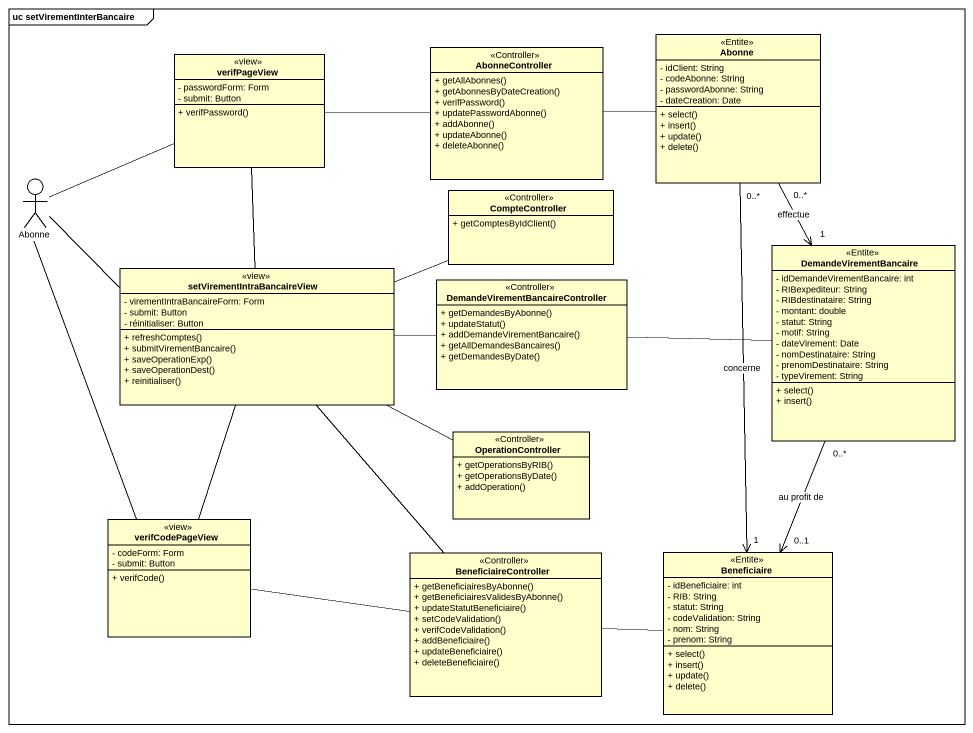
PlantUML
@startuml
mainframe uc setVirementInterBancaire
allowmixing
hide circle
hide empty members
skinparam classAttributeIconSize 0
class Abonne <<Entite>> {
  - idClient: String
  - codeAbonne: String
  - passwordAbonne: String
  - dateCreation: Date
  + select()
  + insert()
  + update()
  + delete()
}
class verifPageView <<view>> {
  - passwordForm: Form
  - submit: Button
  + verifPassword()
}
class AbonneController <<Controller>> {
  + getAllAbonnes()
  + getAbonnesByDateCreation()
  + verifPassword()
  + updatePasswordAbonne()
  + addAbonne()
  + updateAbonne()
  + deleteAbonne()
}
actor "Abonne" as Abonne_2
class CompteController <<Controller>> {
  + getComptesByIdClient()
}
class setVirementIntraBancaireView <<view>> {
  - virementIntraBancaireForm: Form
  - submit: Button
  - réinitialiser: Button
  + refreshComptes()
  + submitVirementBancaire()
  + saveOperationExp()
  + saveOperationDest()
  + reinitialiser()
}
class DemandeVirementBancaire <<Entite>> {
  - idDemandeVirementBancaire: int
  - RIBexpediteur: String
  - RIBdestinataire: String
  - montant: double
  - statut: String
  - motif: String
  - dateVirement: Date
  - nomDestinataire: String
  - prenomDestinataire: String
  - typeVirement: String
  + select()
  + insert()
}
class "DemandeVirementBancaireController" as DemandeVirementBancaireContr <<Controller>> {
  + getDemandesByAbonne()
  + updateStatut()
  + addDemandeVirementBancaire()
  + getAllDemandesBancaires()
  + getDemandesByDate()
}
class OperationController <<Controller>> {
  + getOperationsByRIB()
  + getOperationsByDate()
  + addOperation()
}
class verifCodePageView <<view>> {
  - codeForm: Form
  - submit: Button
  + verifCode()
}
class BeneficiaireController <<Controller>> {
  + getBeneficiairesByAbonne()
  + getBeneficiairesValidesByAbonne()
  + updateStatutBeneficiaire()
  + setCodeValidation()
  + verifCodeValidation()
  + addBeneficiaire()
  + updateBeneficiaire()
  + deleteBeneficiaire()
}
class Beneficiaire <<Entite>> {
  - idBeneficiaire: int
  - RIB: String
  - statut: String
  - codeValidation: String
  - nom: String
  - prenom: String
  + select()
  + insert()
  + update()
  + delete()
}
Abonne "0..*" --> "1" DemandeVirementBancaire : effectue
Abonne "0..*" --> "1" Beneficiaire : concerne
verifPageView -right- AbonneController
verifPageView -- setVirementIntraBancaireView
AbonneController -right- Abonne
Abonne_2 -right- verifPageView
Abonne_2 -right- setVirementIntraBancaireView
Abonne_2 -- verifCodePageView
setVirementIntraBancaireView -right- CompteController
setVirementIntraBancaireView -right- OperationController
setVirementIntraBancaireView -- verifCodePageView
setVirementIntraBancaireView -- BeneficiaireController
DemandeVirementBancaire -left- DemandeVirementBancaireContr
DemandeVirementBancaire "0..*" --> "0..1" Beneficiaire : au profit de
DemandeVirementBancaireContr -left- setVirementIntraBancaireView
verifCodePageView -right- BeneficiaireController
BeneficiaireController -right- Beneficiaire
@enduml
